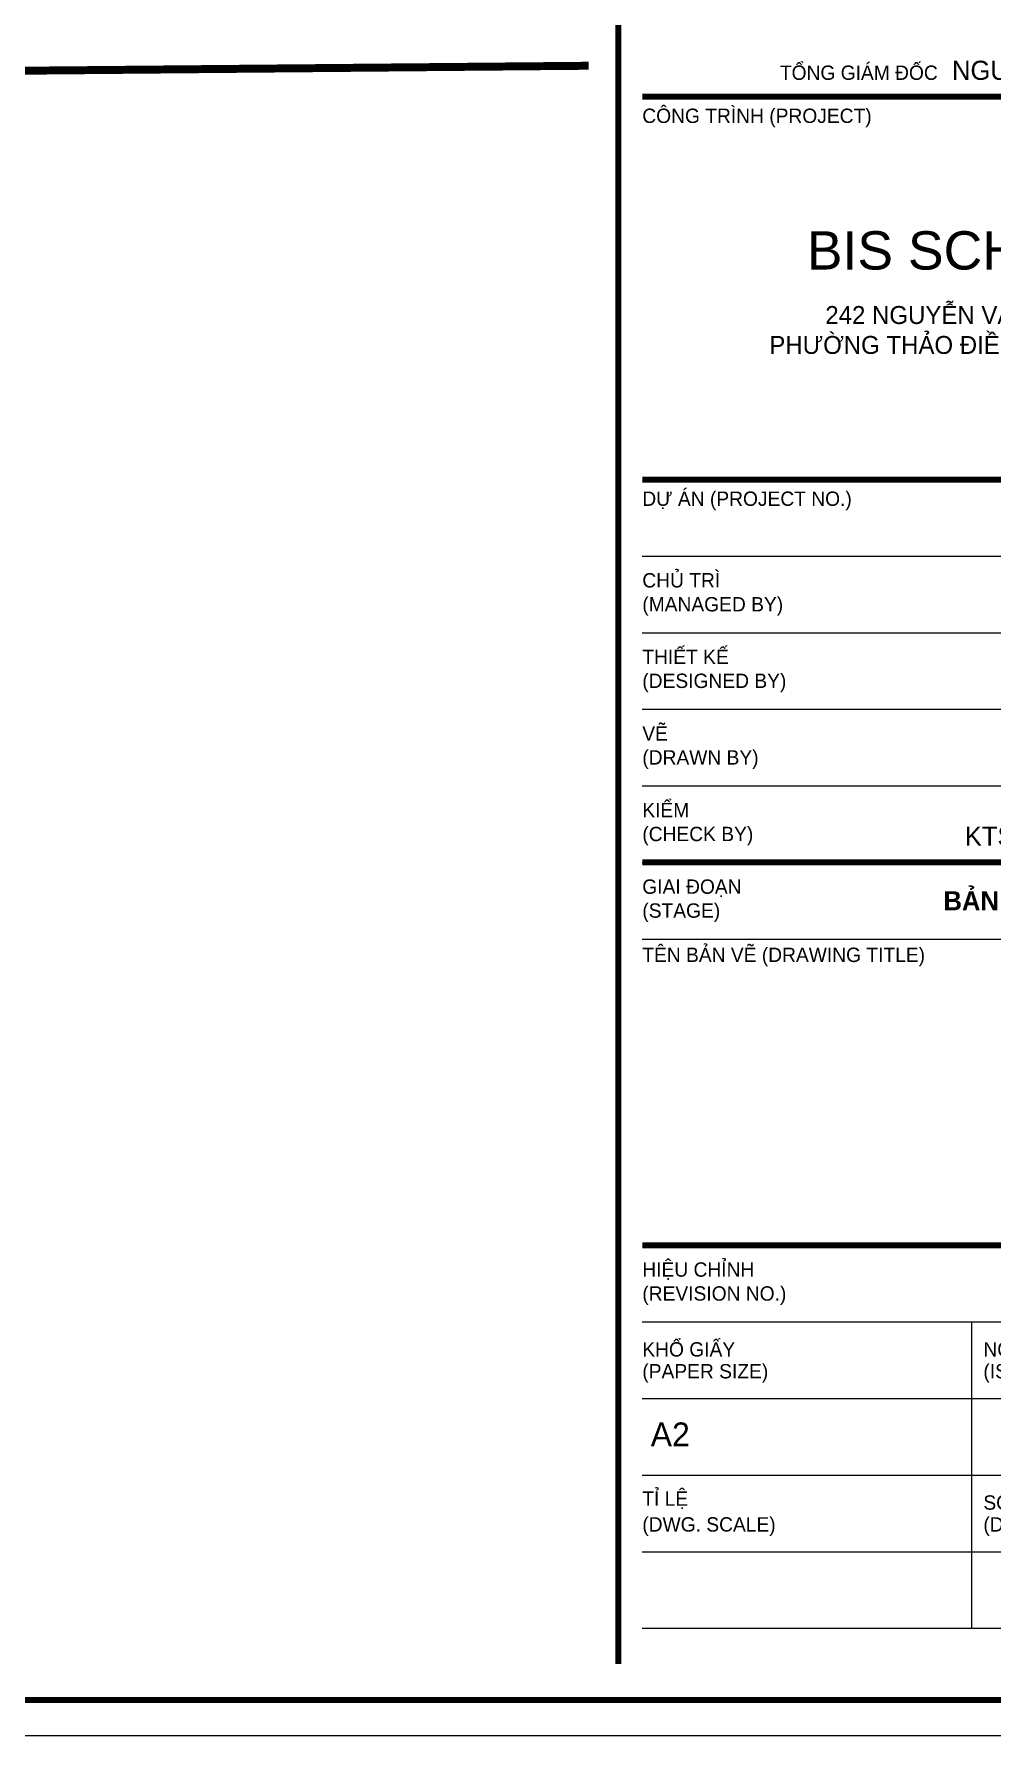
# Model space of a CAD drawing. Header units: inches. Extents: x 1721084 to 1854744, y 225101 to 488646.
# Drawn here: x 1801871 to 1807875, y 351101 to 361768 of the extents above; entities that cross this region are included whole.
import ezdxf
from ezdxf.xclip import XClip

# ---------------------------------------------------------------- set-up
doc = ezdxf.new("R2010")
doc.units = ezdxf.units.IN
doc.header["$MEASUREMENT"] = 0
doc.header["$XCLIPFRAME"] = 0
doc.linetypes.add('X-PL-GF$0$X-PL-GF$0$DASHDOTX2', pattern=[2, 1, -0.5, 0, -0.5])
for name, color, linetype in [('A-ANNO-DIM 100', 252, 'Continuous'), ('I.A.M TITLEBLOCK - A2 -H$0$A-TBLK-TEXT', 250, 'Continuous'), ('X-PL-GF$0$X-PL-GF$0$B-RanhHienTrang', 250, 'Continuous')]:
    doc.layers.add(name, color=color, linetype=linetype)
doc.styles.add('I.A.M TITLEBLOCK - A2 -H$0$IAM TEXT', font='VAVON_.TTF', dxfattribs={"height": 2})
doc.styles.add('I.A.M TITLEBLOCK - A2 -H$0$TITLE BLOCK', font='arial.ttf')

# ---------------------------------------------------------------- blocks, each defined once
blk = doc.blocks.new('X-PL-GF$0$X-PL-GF$0$RANH DAT')
at = {"color": 20, "linetype": 'X-PL-GF$0$X-PL-GF$0$DASHDOTX2', "ltscale": 4, "const_width": 50}
blk.add_lwpolyline([(-11627, -102), (-11627, -102), (0, 0), (992, 14374), (-5111, 14734), (-10634, 15060), (-41580, 16886), (-41828, -102), (-17867, -102), (-11627, -102)], dxfattribs=at)
blk = doc.blocks.new('X-PL-GF')
at = {"layer": 'X-PL-GF$0$X-PL-GF$0$B-RanhHienTrang'}
blk.add_blockref('X-PL-GF$0$X-PL-GF$0$RANH DAT', (39636.3, -2897.7), dxfattribs=at)
blk = doc.blocks.new('I.A.M TITLEBLOCK - A2 -H')
at = {"const_width": 0.5}
blk.add_lwpolyline([(5, 3), (592, 3), (590, 417), (5, 417)], close=True, dxfattribs=at)
for points in [[(532, 6), (532, 415)], [(534, 137), (589, 137)], [(534, 105), (589, 105)], [(534, 73), (589, 73)], [(534, 41), (589, 41)]]:
    blk.add_lwpolyline(points, dxfattribs=at)
at = {"color": 2}
for points in [[(534, 98.6), (589, 98.6)], [(534, 92.2), (589, 92.2)], [(534, 85.8), (589, 85.8)], [(534, 79.4), (589, 79.4)], [(534, 73), (589, 73)], [(534, 66.6), (589, 66.6)], [(534, 34.6), (589, 34.6)], [(561.5, 34.6), (561.5, 9)], [(534, 28.2), (589, 28.2)], [(534, 21.8), (589, 21.8)], [(534, 15.4), (589, 15.4)], [(534, 9), (589, 9)]]:
    blk.add_lwpolyline(points, dxfattribs=at)
at = {"layer": 'Defpoints'}
blk.add_lwpolyline([(0, 420), (594, 420), (594, 0), (0, 0)], close=True, dxfattribs=at)
at = {"insert": (534.7, 26.2), "char_height": 2, "width": 2.797, "attachment_point": 1, "style": 'I.A.M TITLEBLOCK - A2 -H$0$IAM TEXT'}
blk.add_mtext('A2', dxfattribs=at)
at = {"layer": 'Defpoints', "color": 2, "lineweight": 0, "insert": (589, 70.6), "char_height": 1.6, "width": 56.5421, "attachment_point": 3, "style": 'I.A.M TITLEBLOCK - A2 -H$0$TITLE BLOCK'}
blk.add_mtext('{\\fVNI-Avo|b1|i0|c0|p2;\\C7;BAÛN VEÕ THIEÁT KEÁ KYÕ THUAÄT }', dxfattribs=at)
at = {"layer": 'I.A.M TITLEBLOCK - A2 -H$0$A-TBLK-TEXT', "color": 2, "lineweight": 0, "style": 'I.A.M TITLEBLOCK - A2 -H$0$TITLE BLOCK'}
for s, insert, char_height, width, attachment_point in [('{\\fVNI-Avo|b0|i0|c0|p2;\\H0.75x;\\C7;TOÅNG GIAÙM ÑOÁC\\H1.333x;  \\C2;NGUYEÃN HOAØNG DUÕNG}', (584.36, 140), 1.6, 73.1889, 3), ('\\pt1.2;{\\fVNI-Avo|b0|i0|c0|p2;COÂNG TRÌNH \\C7;(PROJECT)}', (534, 136), 1.2, 22.2752, 1), ('\\pt1.2;{\\fVNI-Avo|b0|i0|c0|p2;DÖÏ AÙN \\C7;(PROJECT NO.)}', (534, 104), 1.2, 46.5421, 1), ('\\pt1.2;{\\fVNI-Avo|b0|i0|c0|p2;CHUÛ TRÌ\\P\\C7;(MANAGED BY)}', (534, 95.4), 1.2, 14, 4), ('\\pt1.2;{\\fVNI-Avo|b0|i0|c0|p2;THIEÁT KEÁ \\P\\C7;(DESIGNED BY)}', (534, 89), 1.2, 14, 4), ('\\pt1.2;{\\fVNI-Avo|b0|i0|c0|p2;VEÕ \\P\\C7;(DRAWN BY)}', (534, 82.6), 1.2, 14, 4), ('\\pt1.2;{\\fVNI-Avo|b0|i0|c0|p2;KIEÅM\\P\\C7;(CHECK BY)}', (534, 76.2), 1.2, 14, 4), ('{\\fVNI-Avo|b0|i0|c0|p0;KTS. NGUYEÃN NGOÏC TOAØN}', (589, 76), 1.6, 46.5421, 3), ('\\pt1.2;{\\fVNI-Avo|b0|i0|c0|p2;GIAI ÑOAÏN \\C7;(STAGE)}', (534, 69.8), 1.2, 14, 4), ('\\pt1.2;{\\fVNI-Avo|b0|i0|c0|p2;TEÂN BAÛN VEÕ \\C7;(DRAWING TITLE)}', (534, 65.1), 1.2, 37.4385, 4), ('\\pt1.2;{\\fVNI-Avo|b0|i0|c0|p2;HIEÄU CHÆNH \\C7;(REVISION NO.)}', (534, 37.8), 1.2, 14, 4), ('\\pt1.2;{\\fVNI-Avo|b0|i0|c0|p2;KHOÅ GIAÁY}', (534, 32.3), 1.2, 14, 4), ('\\pt1.2;{\\fVNI-Avo|b0|i0|c0|p2;NGAØY PHAÙT HAØNH}', (562.5, 32.3), 1.2, 22.2752, 4), ('\\pt1.2;{\\fVNI-Avo|b0|i0|c0|p2;\\C7;(PAPER SIZE)}', (534, 30.3), 1.2, 14, 4), ('\\pt1.2;{\\fVNI-Avo|b0|i0|c0|p2;\\C7;(ISSUED DATE)}', (562.5, 30.3), 1.2, 22.2752, 4), ('\\pt1.2;{\\fVNI-Avo|b0|i0|c0|p2;TÆ LEÄ}', (534, 19.7), 1.2, 14, 4), ('\\pt1.2;{\\fVNI-Avo|b0|i0|c0|p2;SOÁ BAÛN VEÕ}', (562.5, 19.5), 1.2, 22.2752, 4), ('\\pt1.2;{\\fVNI-Avo|b0|i0|c0|p2;\\C7;(DWG. SCALE)}', (534, 17.5), 1.2, 14, 4), ('\\pt1.2;{\\fVNI-Avo|b0|i0|c0|p2;\\C7;(DRAWING NUMBER)}', (562.5, 17.5), 1.2, 22.2752, 4)]:
    blk.add_mtext(s, dxfattribs=dict(at, insert=insert, char_height=char_height, width=width, attachment_point=attachment_point))
at = {"layer": 'I.A.M TITLEBLOCK - A2 -H$0$A-TBLK-TEXT', "color": 7, "width": 60, "attachment_point": 2, "style": 'I.A.M TITLEBLOCK - A2 -H$0$TITLE BLOCK'}
for s, insert, char_height in [('BIS SCHOOL', (561.41, 125.75), 3.2), ('{\\fVNI-Avo|b0|i0|c0|p0;242 NGUYEÃN VAÊN HÖÔÛNG \\PPHÖÔØNG THAÛO ÑIEÀN , Q.2, TP. HCM}', (562.1, 119.5), 1.5)]:
    blk.add_mtext(s, dxfattribs=dict(at, insert=insert, char_height=char_height))

msp = doc.modelspace()

# ---------------------------------------------------------------- block references
ref = msp.add_blockref('X-PL-GF', (1770650.4, 364510.6))
XClip(ref).set_block_clipping_path([(-4378.678544014, -12850.407672127), (34696.321455986, 17749.592327873)])

# ---------------------------------------------------------------- next in the draw order: block references
at = {"layer": 'A-ANNO-DIM 100', "xscale": 75, "yscale": 75, "zscale": 75}
msp.add_blockref('I.A.M TITLEBLOCK - A2 -H', (1765633.5, 351101), dxfattribs=at)

doc.saveas('drawing.dxf')
